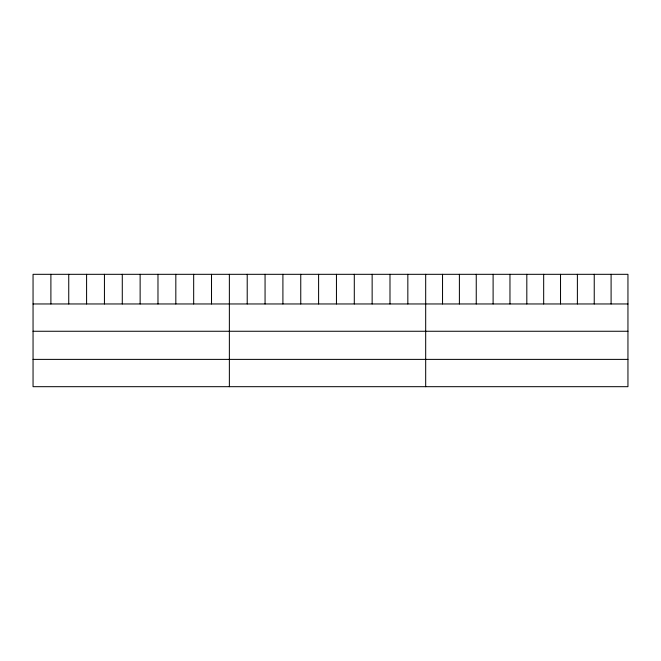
<?xml version="1.0" encoding="UTF-8"?>
<svg xmlns="http://www.w3.org/2000/svg" width="661" height="661" viewBox="0 0 661 661"><rect width="100%" height="100%" fill="white"/><g stroke="black" fill="none" stroke-linecap="round" stroke-linejoin="round"><path stroke-width="0.99" d="M627.95 303.961L627.95 386.685L33.05 386.685L33.05 274.315L627.95 274.315L627.95 303.961L33.05 303.961M33.05 331.26L627.95 331.26M33.05 359.386L627.95 359.386M611.095 274.315L611.095 303.961M594.239 274.315L594.239 303.961M577.384 274.315L577.384 303.961M560.528 274.315L560.528 303.961M543.673 274.315L543.673 303.961M526.817 274.315L526.817 303.961M509.962 274.315L509.962 303.961M493.106 274.315L493.106 303.961M476.25 274.315L476.25 303.961M459.395 274.315L459.395 303.961M442.54 274.315L442.54 303.961M425.684 274.315L425.684 386.685M407.837 274.315L407.837 303.961M389.99 274.315L389.99 303.961M372.143 274.315L372.143 303.961M354.296 274.315L354.296 303.961M336.449 274.315L336.449 303.961M318.602 274.315L318.602 303.961M300.755 274.315L300.755 303.961M282.908 274.315L282.908 303.961M265.061 274.315L265.061 303.961M247.214 274.315L247.214 303.961M229.367 274.315L229.367 386.685M211.52 274.315L211.52 303.961M193.673 274.315L193.673 303.961M175.826 274.315L175.826 303.961M157.979 274.315L157.979 303.961M140.132 274.315L140.132 303.961M122.285 274.315L122.285 303.961M104.438 274.315L104.438 303.961M86.591 274.315L86.591 303.961M68.744 274.315L68.744 303.961M50.897 274.315L50.897 303.961"/></g></svg>
